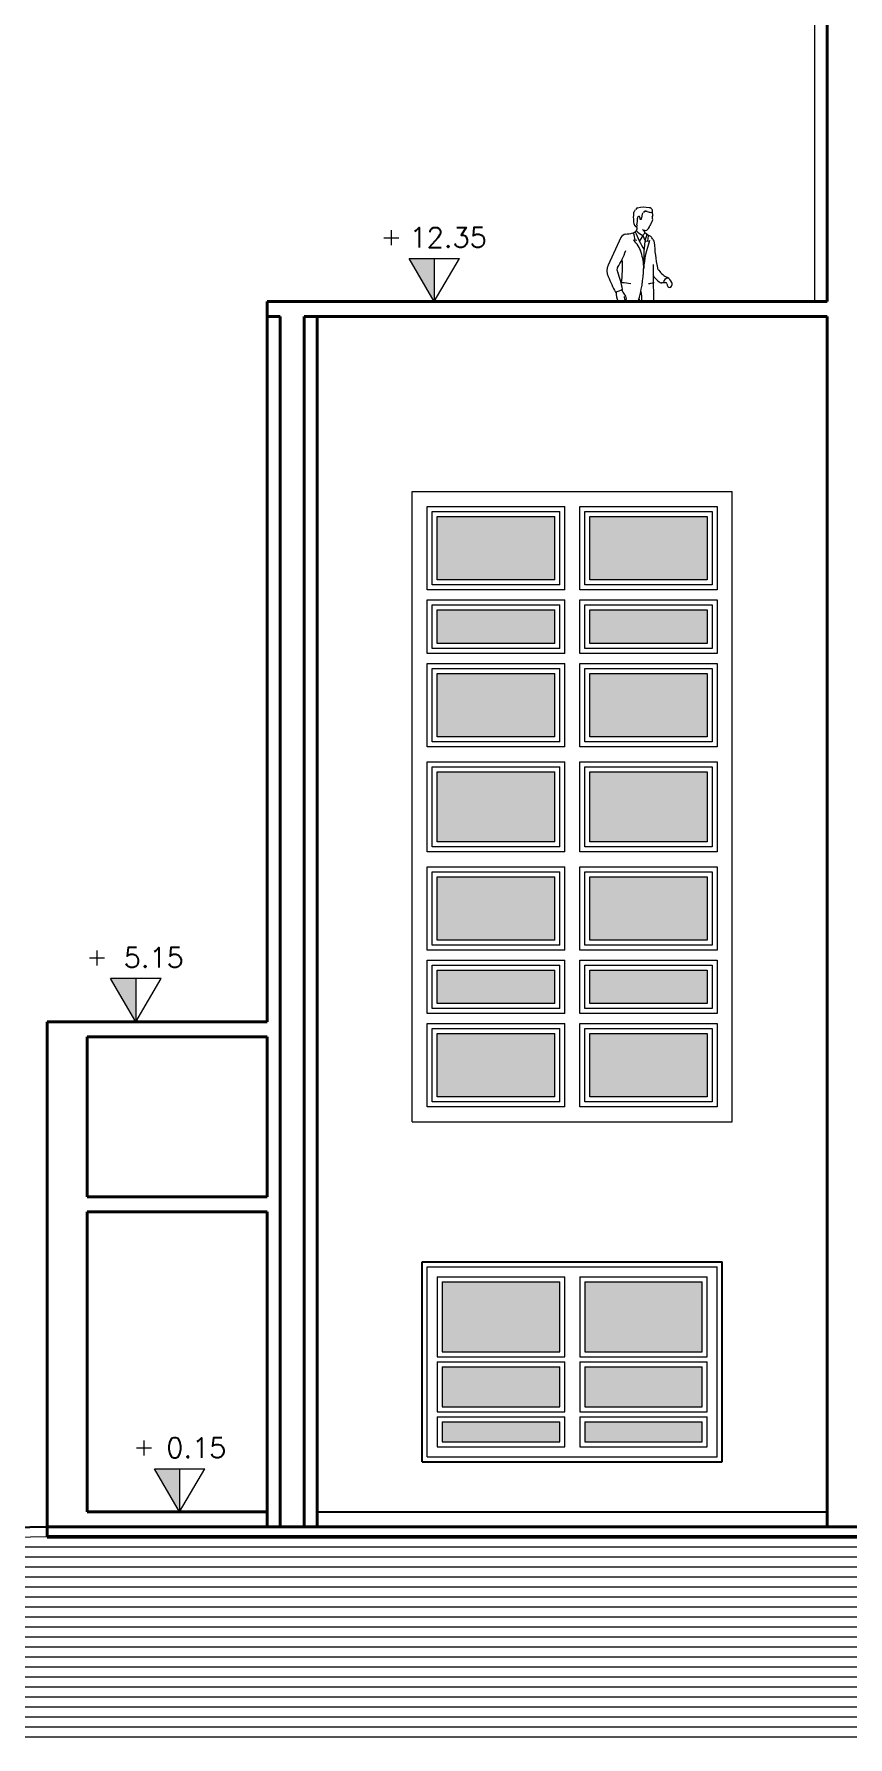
# Model space of a CAD drawing. Extents: x 1009 to 1343, y -172900 to 201.
# Drawn here: x 1224.27 to 1232.41, y -99.17 to -82.15 of the extents above; entities that cross this region are included whole.
import ezdxf

# ---------------------------------------------------------------- set-up
doc = ezdxf.new("R2010")
doc.units = 0
doc.header["$LTSCALE"] = 0.5
for name, color, linetype, lineweight in [('Acotaciones', 9, 'CONTINUOUS', 9), ('Carpintería', 55, 'CONTINUOUS', 20), ('Muros corte', 7, 'CONTINUOUS', 40), ('Muros vista', 253, 'CONTINUOUS', 25), ('Punta 01', 6, 'CONTINUOUS', 9), ('Punta 015', 64, 'CONTINUOUS', 13), ('Punta 02', 11, 'CONTINUOUS', 20), ('Punta 03', 171, 'CONTINUOUS', 30), ('Punta 05', 52, 'CONTINUOUS', 50), ('Tratamiento pisos', 251, 'CONTINUOUS', 9), ('Vidrios', 147, 'CONTINUOUS', 13)]:
    doc.layers.add(name, color=color, linetype=linetype, lineweight=lineweight)
doc.styles.add('Texto 2 mm', font='simplex.shx', dxfattribs={"height": 0.2})

msp = doc.modelspace()

# ---------------------------------------------------------------- hatches: boundary and pattern name
at = {"layer": 'Vidrios', "linetype": 'Continuous'}
for points in [[(1228.273, -84.391), (1228.057, -84.391), (1228.021, -84.391), (1228.273, -84.823)], [(1225.289, -91.591), (1225.073, -91.591), (1225.037, -91.591), (1225.289, -92.023)], [(1225.726, -96.491), (1225.51, -96.491), (1225.474, -96.491), (1225.726, -96.923)]]:
    msp.add_hatch(color=256, dxfattribs=at).paths.add_polyline_path(points)
at = {"layer": 'Vidrios'}
h = msp.add_hatch(color=256, dxfattribs=at)
h.dxf.hatch_style = 1
h.paths.add_polyline_path([(1229.477, -86.973), (1228.302, -86.973), (1228.302, -87.606), (1229.477, -87.606)])
h.paths.add_polyline_path([(1231.002, -86.973), (1229.827, -86.973), (1229.827, -87.606), (1231.002, -87.606)])
h.paths.add_polyline_path([(1229.477, -87.906), (1228.302, -87.906), (1228.302, -88.24), (1229.477, -88.24)])
h.paths.add_polyline_path([(1231.002, -87.906), (1229.827, -87.906), (1229.827, -88.24), (1231.002, -88.24)])
h.paths.add_polyline_path([(1229.477, -88.54), (1228.302, -88.54), (1228.302, -89.173), (1229.477, -89.173)])
h.paths.add_polyline_path([(1231.002, -88.54), (1229.827, -88.54), (1229.827, -89.173), (1231.002, -89.173)])
h = msp.add_hatch(color=256, dxfattribs=at)
h.dxf.hatch_style = 1
h.paths.add_polyline_path([(1229.477, -89.523), (1228.302, -89.523), (1228.302, -90.223), (1229.477, -90.223)])
h.paths.add_polyline_path([(1231.002, -89.523), (1229.827, -89.523), (1229.827, -90.223), (1231.002, -90.223)])
h.paths.add_polyline_path([(1229.477, -90.573), (1228.302, -90.573), (1228.302, -91.206), (1229.477, -91.206)])
h.paths.add_polyline_path([(1231.002, -90.573), (1229.827, -90.573), (1229.827, -91.206), (1231.002, -91.206)])
h.paths.add_polyline_path([(1229.477, -91.506), (1228.302, -91.506), (1228.302, -91.84), (1229.477, -91.84)])
h.paths.add_polyline_path([(1231.002, -91.506), (1229.827, -91.506), (1229.827, -91.84), (1231.002, -91.84)])
h.paths.add_polyline_path([(1229.477, -92.14), (1228.302, -92.14), (1228.302, -92.773), (1229.477, -92.773)])
h.paths.add_polyline_path([(1231.002, -92.14), (1229.827, -92.14), (1229.827, -92.773), (1231.002, -92.773)])
h = msp.add_hatch(color=256, dxfattribs=at)
h.dxf.hatch_style = 1
h.paths.add_polyline_path([(1229.527, -94.623), (1228.352, -94.623), (1228.352, -95.323), (1229.527, -95.323)])
h.paths.add_polyline_path([(1230.952, -94.623), (1229.777, -94.623), (1229.777, -95.323), (1230.952, -95.323)])
h.paths.add_polyline_path([(1229.527, -95.473), (1228.352, -95.473), (1228.352, -95.873), (1229.527, -95.873)])
h.paths.add_polyline_path([(1230.952, -95.473), (1229.777, -95.473), (1229.777, -95.873), (1230.952, -95.873)])
h.paths.add_polyline_path([(1229.527, -96.023), (1228.352, -96.023), (1228.352, -96.223), (1229.527, -96.223)])
h.paths.add_polyline_path([(1230.952, -96.023), (1229.777, -96.023), (1229.777, -96.223), (1230.952, -96.223)])

# ---------------------------------------------------------------- linework, layer by layer
at = {"layer": 'Acotaciones', "linetype": 'Continuous'}
for p, q in [((1228.021, -84.391), (1228.525, -84.391)), ((1228.273, -84.823), (1228.021, -84.391)), ((1228.273, -84.823), (1228.525, -84.391)), ((1228.273, -84.391), (1228.273, -84.823)), ((1225.289, -92.023), (1225.037, -91.591)), ((1225.541, -91.591), (1225.037, -91.591)), ((1225.289, -92.023), (1225.541, -91.591)), ((1225.289, -91.591), (1225.289, -92.023)), ((1225.474, -96.491), (1225.978, -96.491)), ((1225.726, -96.923), (1225.474, -96.491)), ((1225.726, -96.923), (1225.978, -96.491)), ((1225.726, -96.491), (1225.726, -96.923))]:
    msp.add_line(p, q, dxfattribs=at)
at = {"layer": 'Carpintería'}
for p, q in [((1228.052, -93.023), (1228.052, -86.723)), ((1228.052, -86.723), (1231.252, -86.723)), ((1231.252, -93.023), (1231.252, -86.723)), ((1228.202, -87.706), (1228.202, -86.873)), ((1228.202, -86.873), (1229.577, -86.873)), ((1228.252, -87.656), (1228.252, -86.923)), ((1228.252, -86.923), (1229.527, -86.923)), ((1228.302, -87.606), (1228.302, -86.973)), ((1228.302, -86.973), (1229.477, -86.973)), ((1229.477, -87.606), (1229.477, -86.973)), ((1229.527, -87.656), (1229.527, -86.923)), ((1229.577, -87.706), (1229.577, -86.873)), ((1229.727, -87.706), (1229.727, -86.873)), ((1229.727, -86.873), (1231.102, -86.873)), ((1229.777, -86.923), (1231.052, -86.923)), ((1229.777, -87.656), (1229.777, -86.923)), ((1229.827, -86.973), (1231.002, -86.973)), ((1229.827, -87.606), (1229.827, -86.973)), ((1231.002, -86.973), (1231.002, -87.606)), ((1231.052, -86.923), (1231.052, -87.656)), ((1231.102, -86.873), (1231.102, -87.706)), ((1229.527, -87.656), (1228.252, -87.656)), ((1229.477, -87.606), (1228.302, -87.606)), ((1231.052, -87.656), (1229.777, -87.656)), ((1231.002, -87.606), (1229.827, -87.606)), ((1229.577, -87.706), (1228.202, -87.706)), ((1228.202, -88.34), (1228.202, -87.806)), ((1228.202, -87.806), (1229.577, -87.806)), ((1229.577, -88.34), (1229.577, -87.806)), ((1231.102, -87.706), (1229.727, -87.706)), ((1229.727, -88.34), (1229.727, -87.806)), ((1229.727, -87.806), (1231.102, -87.806)), ((1231.102, -87.806), (1231.102, -88.34)), ((1228.252, -88.29), (1228.252, -87.856)), ((1228.252, -87.856), (1229.527, -87.856)), ((1228.302, -88.24), (1228.302, -87.906)), ((1228.302, -87.906), (1229.477, -87.906)), ((1229.477, -88.24), (1229.477, -87.906)), ((1229.527, -88.29), (1229.527, -87.856)), ((1229.777, -87.856), (1231.052, -87.856)), ((1229.777, -88.29), (1229.777, -87.856)), ((1229.827, -87.906), (1231.002, -87.906)), ((1229.827, -88.24), (1229.827, -87.906)), ((1231.002, -87.906), (1231.002, -88.24)), ((1231.052, -87.856), (1231.052, -88.29)), ((1229.577, -88.34), (1228.202, -88.34)), ((1229.527, -88.29), (1228.252, -88.29)), ((1229.477, -88.24), (1228.302, -88.24)), ((1231.102, -88.34), (1229.727, -88.34)), ((1231.052, -88.29), (1229.777, -88.29)), ((1231.002, -88.24), (1229.827, -88.24)), ((1228.202, -89.273), (1228.202, -88.44)), ((1228.202, -88.44), (1229.577, -88.44)), ((1228.252, -89.223), (1228.252, -88.49)), ((1228.252, -88.49), (1229.527, -88.49)), ((1229.527, -89.223), (1229.527, -88.49)), ((1229.577, -89.273), (1229.577, -88.44)), ((1229.727, -89.273), (1229.727, -88.44)), ((1229.727, -88.44), (1231.102, -88.44)), ((1229.777, -88.49), (1231.052, -88.49)), ((1229.777, -89.223), (1229.777, -88.49)), ((1231.052, -88.49), (1231.052, -89.223)), ((1231.102, -88.44), (1231.102, -89.273)), ((1228.302, -89.173), (1228.302, -88.54)), ((1228.302, -88.54), (1229.477, -88.54)), ((1229.477, -89.173), (1229.477, -88.54)), ((1229.827, -88.54), (1231.002, -88.54)), ((1229.827, -89.173), (1229.827, -88.54)), ((1231.002, -88.54), (1231.002, -89.173)), ((1229.477, -89.173), (1228.302, -89.173)), ((1231.002, -89.173), (1229.827, -89.173)), ((1229.577, -89.273), (1228.202, -89.273)), ((1229.527, -89.223), (1228.252, -89.223)), ((1231.102, -89.273), (1229.727, -89.273)), ((1231.052, -89.223), (1229.777, -89.223)), ((1228.202, -90.323), (1228.202, -89.423)), ((1228.202, -89.423), (1229.577, -89.423)), ((1228.252, -90.273), (1228.252, -89.473)), ((1228.252, -89.473), (1229.527, -89.473)), ((1228.302, -90.223), (1228.302, -89.523)), ((1228.302, -89.523), (1229.477, -89.523)), ((1229.477, -90.223), (1229.477, -89.523)), ((1229.527, -90.273), (1229.527, -89.473)), ((1229.577, -90.323), (1229.577, -89.423)), ((1229.727, -90.323), (1229.727, -89.423)), ((1229.727, -89.423), (1231.102, -89.423)), ((1229.777, -89.473), (1231.052, -89.473)), ((1229.777, -90.273), (1229.777, -89.473)), ((1229.827, -89.523), (1231.002, -89.523)), ((1229.827, -90.223), (1229.827, -89.523)), ((1231.002, -89.523), (1231.002, -90.223)), ((1231.052, -89.473), (1231.052, -90.273)), ((1231.102, -89.423), (1231.102, -90.323)), ((1229.477, -90.223), (1228.302, -90.223)), ((1231.002, -90.223), (1229.827, -90.223)), ((1229.577, -90.323), (1228.202, -90.323)), ((1229.527, -90.273), (1228.252, -90.273)), ((1231.102, -90.323), (1229.727, -90.323)), ((1231.052, -90.273), (1229.777, -90.273)), ((1228.202, -91.306), (1228.202, -90.473)), ((1228.202, -90.473), (1229.577, -90.473)), ((1228.252, -91.256), (1228.252, -90.523)), ((1228.252, -90.523), (1229.527, -90.523)), ((1229.527, -91.256), (1229.527, -90.523)), ((1229.577, -91.306), (1229.577, -90.473)), ((1229.727, -91.306), (1229.727, -90.473)), ((1229.727, -90.473), (1231.102, -90.473)), ((1229.777, -90.523), (1231.052, -90.523)), ((1229.777, -91.256), (1229.777, -90.523)), ((1231.052, -90.523), (1231.052, -91.256)), ((1231.102, -90.473), (1231.102, -91.306)), ((1228.302, -91.206), (1228.302, -90.573)), ((1228.302, -90.573), (1229.477, -90.573)), ((1229.477, -91.206), (1229.477, -90.573)), ((1229.827, -90.573), (1231.002, -90.573)), ((1229.827, -91.206), (1229.827, -90.573)), ((1231.002, -90.573), (1231.002, -91.206)), ((1229.477, -91.206), (1228.302, -91.206)), ((1231.002, -91.206), (1229.827, -91.206)), ((1229.577, -91.306), (1228.202, -91.306)), ((1228.202, -91.94), (1228.202, -91.406)), ((1228.202, -91.406), (1229.577, -91.406)), ((1229.527, -91.256), (1228.252, -91.256)), ((1229.577, -91.94), (1229.577, -91.406)), ((1231.102, -91.306), (1229.727, -91.306)), ((1229.727, -91.94), (1229.727, -91.406)), ((1229.727, -91.406), (1231.102, -91.406)), ((1231.052, -91.256), (1229.777, -91.256)), ((1231.102, -91.406), (1231.102, -91.94)), ((1228.252, -91.89), (1228.252, -91.456)), ((1228.252, -91.456), (1229.527, -91.456)), ((1228.302, -91.84), (1228.302, -91.506)), ((1228.302, -91.506), (1229.477, -91.506)), ((1229.477, -91.84), (1229.477, -91.506)), ((1229.527, -91.89), (1229.527, -91.456)), ((1229.777, -91.456), (1231.052, -91.456)), ((1229.777, -91.89), (1229.777, -91.456)), ((1229.827, -91.506), (1231.002, -91.506)), ((1229.827, -91.84), (1229.827, -91.506)), ((1231.002, -91.506), (1231.002, -91.84)), ((1231.052, -91.456), (1231.052, -91.89)), ((1229.527, -91.89), (1228.252, -91.89)), ((1229.477, -91.84), (1228.302, -91.84)), ((1231.052, -91.89), (1229.777, -91.89)), ((1231.002, -91.84), (1229.827, -91.84)), ((1229.577, -91.94), (1228.202, -91.94)), ((1228.202, -92.873), (1228.202, -92.04)), ((1228.202, -92.04), (1229.577, -92.04)), ((1228.252, -92.823), (1228.252, -92.09)), ((1228.252, -92.09), (1229.527, -92.09)), ((1229.527, -92.823), (1229.527, -92.09)), ((1229.577, -92.873), (1229.577, -92.04)), ((1231.102, -91.94), (1229.727, -91.94)), ((1229.727, -92.873), (1229.727, -92.04)), ((1229.727, -92.04), (1231.102, -92.04)), ((1229.777, -92.09), (1231.052, -92.09)), ((1229.777, -92.823), (1229.777, -92.09)), ((1231.052, -92.09), (1231.052, -92.823)), ((1231.102, -92.04), (1231.102, -92.873)), ((1228.302, -92.773), (1228.302, -92.14)), ((1228.302, -92.14), (1229.477, -92.14)), ((1229.477, -92.773), (1229.477, -92.14)), ((1229.827, -92.14), (1231.002, -92.14)), ((1229.827, -92.773), (1229.827, -92.14)), ((1231.002, -92.14), (1231.002, -92.773)), ((1229.477, -92.773), (1228.302, -92.773)), ((1231.002, -92.773), (1229.827, -92.773)), ((1229.577, -92.873), (1228.202, -92.873)), ((1229.527, -92.823), (1228.252, -92.823)), ((1231.102, -92.873), (1229.727, -92.873)), ((1231.052, -92.823), (1229.777, -92.823)), ((1228.052, -93.023), (1231.252, -93.023)), ((1228.202, -94.473), (1231.102, -94.473)), ((1228.202, -96.373), (1228.202, -94.473)), ((1231.102, -96.373), (1231.102, -94.473)), ((1228.302, -94.573), (1228.302, -95.373)), ((1228.302, -94.573), (1229.577, -94.573)), ((1228.352, -94.623), (1228.352, -95.323)), ((1228.352, -94.623), (1229.527, -94.623)), ((1229.527, -95.323), (1229.527, -94.623)), ((1229.577, -95.373), (1229.577, -94.573)), ((1229.727, -94.573), (1229.727, -95.373)), ((1229.727, -94.573), (1231.002, -94.573)), ((1229.777, -94.623), (1229.777, -95.323)), ((1229.777, -94.623), (1230.952, -94.623)), ((1230.952, -95.323), (1230.952, -94.623)), ((1231.002, -95.373), (1231.002, -94.573)), ((1228.352, -95.323), (1229.527, -95.323)), ((1229.777, -95.323), (1230.952, -95.323)), ((1228.302, -95.373), (1229.577, -95.373)), ((1228.302, -95.423), (1229.577, -95.423)), ((1228.302, -95.423), (1228.302, -95.923)), ((1228.352, -95.473), (1228.352, -95.873)), ((1228.352, -95.473), (1229.527, -95.473)), ((1229.527, -95.873), (1229.527, -95.473)), ((1229.577, -95.923), (1229.577, -95.423)), ((1229.727, -95.373), (1231.002, -95.373)), ((1229.727, -95.423), (1231.002, -95.423)), ((1229.727, -95.423), (1229.727, -95.923)), ((1229.777, -95.473), (1229.777, -95.873)), ((1229.777, -95.473), (1230.952, -95.473)), ((1230.952, -95.873), (1230.952, -95.473)), ((1231.002, -95.923), (1231.002, -95.423)), ((1228.302, -95.923), (1229.577, -95.923)), ((1228.302, -95.973), (1229.577, -95.973)), ((1228.302, -95.973), (1228.302, -96.273)), ((1228.352, -95.873), (1229.527, -95.873)), ((1229.577, -96.273), (1229.577, -95.973)), ((1229.727, -95.923), (1231.002, -95.923)), ((1229.727, -95.973), (1231.002, -95.973)), ((1229.727, -95.973), (1229.727, -96.273)), ((1229.777, -95.873), (1230.952, -95.873)), ((1231.002, -96.273), (1231.002, -95.973)), ((1228.352, -96.023), (1228.352, -96.223)), ((1228.352, -96.023), (1229.527, -96.023)), ((1229.527, -96.223), (1229.527, -96.023)), ((1229.777, -96.023), (1229.777, -96.223)), ((1229.777, -96.023), (1230.952, -96.023)), ((1230.952, -96.223), (1230.952, -96.023)), ((1228.302, -96.273), (1229.577, -96.273)), ((1228.352, -96.223), (1229.527, -96.223)), ((1229.727, -96.273), (1231.002, -96.273)), ((1229.777, -96.223), (1230.952, -96.223)), ((1228.202, -96.373), (1231.102, -96.373))]:
    msp.add_line(p, q, dxfattribs=at)
at = {"layer": 'Muros corte'}
for p, q in [((1232.202, -84.823), (1232.202, -74.023)), ((1226.602, -84.823), (1232.202, -84.823)), ((1226.602, -92.023), (1226.602, -84.823)), ((1226.602, -84.973), (1226.732, -84.973)), ((1226.732, -97.073), (1226.732, -84.973)), ((1226.972, -97.073), (1226.972, -84.973)), ((1226.972, -84.973), (1232.202, -84.973)), ((1227.102, -97.073), (1227.102, -84.973)), ((1232.202, -97.073), (1232.202, -84.973)), ((1224.402, -92.023), (1226.602, -92.023)), ((1224.402, -97.173), (1224.402, -92.023)), ((1224.802, -92.173), (1226.602, -92.173)), ((1224.802, -93.773), (1224.802, -92.173)), ((1226.602, -93.773), (1226.602, -92.173)), ((1224.802, -93.773), (1226.602, -93.773)), ((1224.802, -93.923), (1226.602, -93.923)), ((1224.802, -96.923), (1224.802, -93.923)), ((1226.602, -97.073), (1226.602, -93.923)), ((1224.802, -96.923), (1226.602, -96.923)), ((1224.802, -96.923), (1226.602, -96.923)), ((1224.402, -97.073), (1266.202, -97.073))]:
    msp.add_line(p, q, dxfattribs=at)
at = {"layer": 'Muros vista'}
for p, q in [((1228.152, -96.423), (1228.152, -94.423)), ((1228.152, -94.423), (1231.152, -94.423)), ((1231.152, -96.423), (1231.152, -94.423)), ((1228.152, -96.423), (1231.152, -96.423)), ((1227.102, -96.923), (1232.202, -96.923))]:
    msp.add_line(p, q, dxfattribs=at)
at = {"layer": 'Punta 01'}
msp.add_line((1232.077, -84.823), (1232.077, -75.923), dxfattribs=at)
at = {"layer": 'Punta 01', "linetype": 'Continuous'}
for p, q in [((1227.77, -84.184), (1227.92, -84.184)), ((1227.845, -84.259), (1227.845, -84.109)), ((1224.826, -91.384), (1224.976, -91.384)), ((1224.901, -91.459), (1224.901, -91.309)), ((1225.296, -96.284), (1225.446, -96.284)), ((1225.371, -96.359), (1225.371, -96.209))]:
    msp.add_line(p, q, dxfattribs=at)
at = {"layer": 'Punta 015'}
msp.add_line((1224.404, -97.173), (1219.287, -97.258), dxfattribs=at)
at = {"layer": 'Punta 02'}
for p, q in [((1230.355, -83.946), (1230.363, -83.931)), ((1230.382, -83.919), (1230.395, -83.919)), ((1230.328, -83.998), (1230.346, -84)), ((1230.346, -84), (1230.353, -83.969)), ((1230.353, -83.969), (1230.355, -83.946)), ((1230.138, -84.182), (1230.011, -84.457)), ((1230.297, -84.211), (1230.264, -84.207)), ((1230.359, -84.163), (1230.327, -84.212)), ((1230.359, -84.163), (1230.379, -84.21)), ((1230.419, -84.165), (1230.379, -84.135)), ((1230.389, -84.219), (1230.426, -84.214)), ((1230.411, -84.164), (1230.406, -84.217)), ((1230.369, -84.301), (1230.371, -84.301)), ((1230.366, -84.454), (1230.369, -84.454)), ((1230.367, -84.479), (1230.368, -84.479)), ((1230.141, -84.633), (1230.168, -84.633)), ((1230.547, -84.632), (1230.592, -84.633))]:
    msp.add_line(p, q, dxfattribs=at)
for centre, radius, start, end in [((1230.292, -83.944), 0.0285, 144.959, 177.3681), ((1229.792, -83.593), 0.582, 324.959, 328.1152), ((1230.313, -83.917), 0.0309, 102.7323, 148.1152), ((1230.37, -84.172), 0.292, 79.7372, 102.7323), ((1230.389, -83.948), 0.0299, 64.2463, 145.5974), ((1230.447, -83.827), 0.104, 244.2463, 265.4718), ((1230.414, -83.929), 0.0458, 28.7735, 79.7372), ((1230.44, -83.915), 0.0161, 265.4718, 28.7735), ((1230.389, -83.955), 0.0679, 355.8554, 25.1871), ((1231.064, -83.979), 0.801, 177.3681, 182.6319), ((1230.377, -84.011), 0.114, 182.6319, 207.8979), ((1230.297, -84.053), 0.0227, 207.8979, 259.6312), ((1230.26, -84.087), 0.0414, 320.3407, 19.1307), ((1230.294, -84.069), 0.00678, 259.6312, 33.9204), ((1230.311, -84.058), 0.0134, 163.3224, 213.9204), ((1230.135, -84.005), 0.17, 343.3224, 5.7552), ((1230.32, -83.987), 0.0163, 88.9993, 185.7552), ((1230.32, -83.977), 0.00706, 335.0461, 88.9993), ((1230.342, -83.987), 0.0163, 155.0461, 222.9857), ((1230.38, -84.078), 0.0355, 222.0182, 323.2267), ((1230.414, -84.109), 0.0439, 173.1069, 217.0649), ((1230.279, -84.003), 0.161, 323.2267, 338.7287), ((1230.548, -84.107), 0.127, 142.424, 158.7287), ((1230.409, -84.001), 0.0479, 322.424, 10.593), ((1230.472, -83.972), 0.0196, 142.3011, 185.4126), ((1230.428, -83.989), 0.0284, 353.6326, 31.4157), ((1230.193, -84.213), 0.0634, 97.1293, 150.5966), ((1230.109, -83.541), 0.613, 277.1293, 283.6347), ((1230.237, -84.07), 0.0695, 283.6347, 321.0254), ((1230.06, -84.423), 0.297, 17.6547, 46.5778), ((1229.965, -84.235), 0.316, 4.5741, 18.22), ((1231.411, -83.683), 1.211, 201.3494, 210.7621), ((1230.532, -83.862), 0.348, 227.0119, 240.0265), ((1230.282, -84.084), 0.109, 313.7732, 332.2264), ((1231.286, -84.544), 0.921, 158.9716, 176.7815), ((1230.903, -84.311), 0.531, 163.1102, 178.9094), ((1230.416, -84.199), 0.0346, 35.9423, 86.1109), ((1228.836, -85.345), 1.986, 34.8913, 35.9423), ((1230.432, -84.232), 0.0414, 2.1196, 34.8913), ((1231.964, -84.175), 1.492, 182.1515, 191.9682), ((1229.472, -84.066), 0.757, 326.766, 340.9099), ((1228.96, -84.474), 1.195, 352.1844, 3.5007), ((1229.834, -84.495), 0.533, 0.349, 17.6547), ((1181.74, -83.375), 48.64, 358.6853, 358.9094), ((1230.146, -84.515), 0.147, 156.9221, 203.0779), ((1231.857, -83.804), 1.999, 202.5981, 207.5759), ((1230.138, -84.502), 0.0386, 146.766, 221.5959), ((1229.09, -84.894), 1.082, 10.3365, 19.768), ((1229.174, -84.465), 1.192, 342.7329, 358.7314), ((1231.898, -84.523), 1.438, 177.1376, 184.6596), ((1230.664, -84.419), 0.25, 215.6056, 241.4152), ((1230.53, -84.486), 0.0258, 175.7232, 245.9666), ((1230.689, -84.398), 0.203, 213.2453, 245.2037), ((1230.61, -84.634), 0.0462, 91.5327, 178.2452), ((1230.552, -84.672), 0.103, 23.5421, 59.7913), ((1229.737, -83.808), 0.985, 290.7116, 295.1473), ((1230.272, -84.732), 0.182, 178.5994, 208.6178), ((1230.378, -83.326), 1.323, 259.9539, 263.9853), ((1230.231, -84.693), 0.0821, 187.5366, 223.3458), ((1237.694, -82.927), 7.747, 193.776, 194.1304), ((1230.11, -84.807), 0.0852, 8.7007, 43.3458), ((1229.862, -84.811), 0.487, 359.1206, 10.6021), ((1230.373, -84.31), 0.336, 277.2084, 285.6213), ((1227.774, -84.758), 2.693, 358.7161, 2.5316), ((1230.509, -84.613), 0.0425, 324.4185, 333.1729), ((1230.582, -84.647), 0.0169, 10.562, 72.1566), ((1230.68, -84.629), 0.0825, 190.562, 210.8387), ((1230.627, -84.66), 0.0209, 210.8387, 333.0961), ((1230.605, -84.649), 0.0457, 333.0961, 23.5421), ((1230.186, -84.796), 0.00821, 207.3809, 8.7007), ((1229.421, -84.757), 0.904, 356.0627, 357.2622)]:
    msp.add_arc(centre, radius, start, end, dxfattribs=at)
at = {"layer": 'Punta 03'}
msp.add_line((1224.402, -97.073), (1219.285, -97.158), dxfattribs=at)
at = {"layer": 'Punta 05'}
msp.add_line((1224.402, -97.173), (1269.902, -97.173), dxfattribs=at)
at = {"layer": 'Tratamiento pisos'}
for p, q in [((1219.263, -97.373), (1269.902, -97.373)), ((1219.273, -97.273), (1269.902, -97.273)), ((1219.253, -97.473), (1269.902, -97.473)), ((1219.232, -97.673), (1269.902, -97.673)), ((1219.243, -97.573), (1269.902, -97.573)), ((1219.212, -97.873), (1269.902, -97.873)), ((1219.222, -97.773), (1269.902, -97.773)), ((1212.102, -97.973), (1269.902, -97.973)), ((1212.102, -98.073), (1269.902, -98.073)), ((1212.102, -98.173), (1269.902, -98.173)), ((1212.102, -98.273), (1269.902, -98.273)), ((1212.102, -98.373), (1269.902, -98.373)), ((1212.102, -98.473), (1269.902, -98.473)), ((1212.102, -98.573), (1269.902, -98.573)), ((1212.102, -98.673), (1269.902, -98.673)), ((1212.102, -98.773), (1269.902, -98.773)), ((1212.102, -98.873), (1269.902, -98.873)), ((1212.102, -98.973), (1269.902, -98.973)), ((1212.102, -99.073), (1269.902, -99.073)), ((1212.102, -99.173), (1269.902, -99.173))]:
    msp.add_line(p, q, dxfattribs=at)

# ---------------------------------------------------------------- texts
at = {"layer": 'Punta 015', "linetype": 'Continuous', "char_height": 0.2, "attachment_point": 5, "style": 'Texto 2 mm'}
for s, insert in [('12.35', (1228.412, -84.181)), ('5.15', (1225.468, -91.381)), ('0.15', (1225.893, -96.281))]:
    msp.add_mtext(s, dxfattribs=dict(at, insert=insert))

doc.saveas('drawing.dxf')
